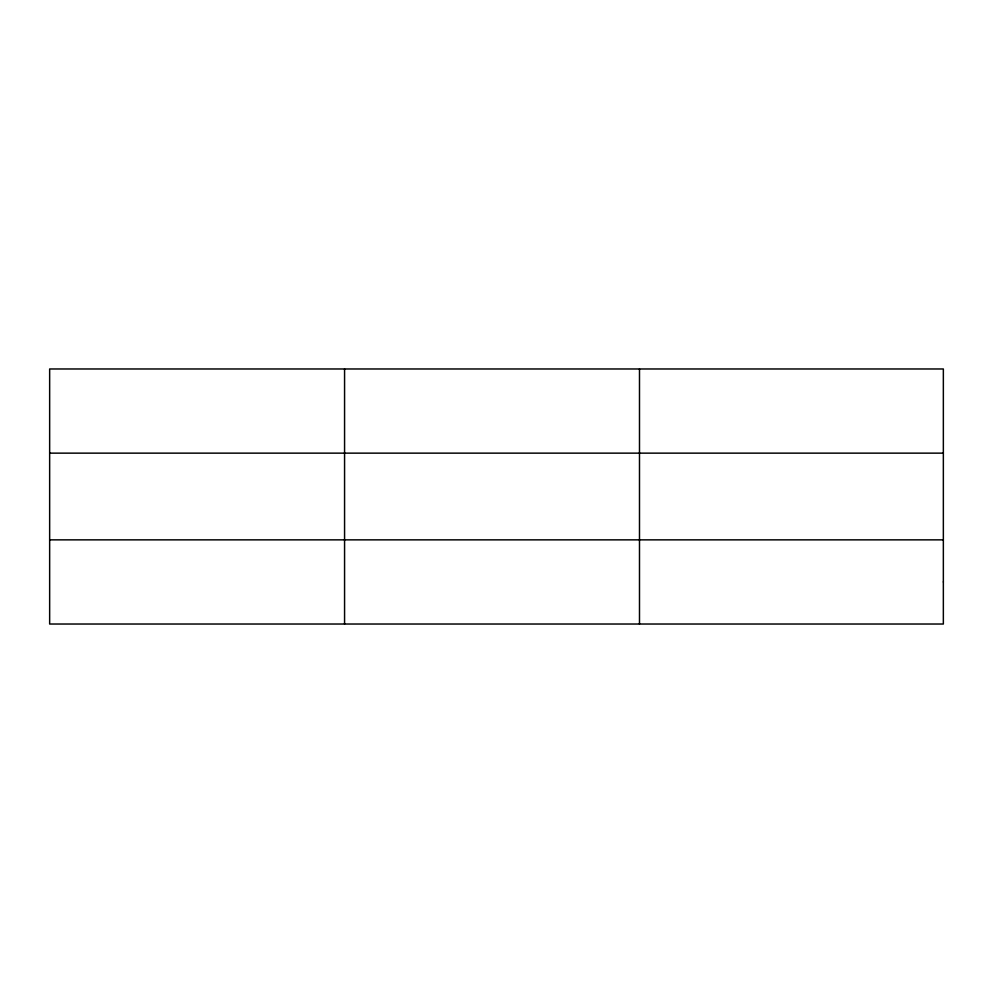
<?xml version="1.0" encoding="UTF-8"?>
<svg xmlns="http://www.w3.org/2000/svg" width="993" height="993" viewBox="0 0 993 993"><rect width="100%" height="100%" fill="white"/><g stroke="black" fill="none" stroke-linecap="round" stroke-linejoin="round"><path stroke-width="1.49" d="M344.571 624.026L344.571 368.974M639.492 624.026L639.492 368.974M49.65 453.143L943.35 453.143M49.65 539.857L943.35 539.857M943.35 581.948L943.35 624.026L49.65 624.026L49.65 368.974L943.35 368.974L943.35 581.948"/></g></svg>
